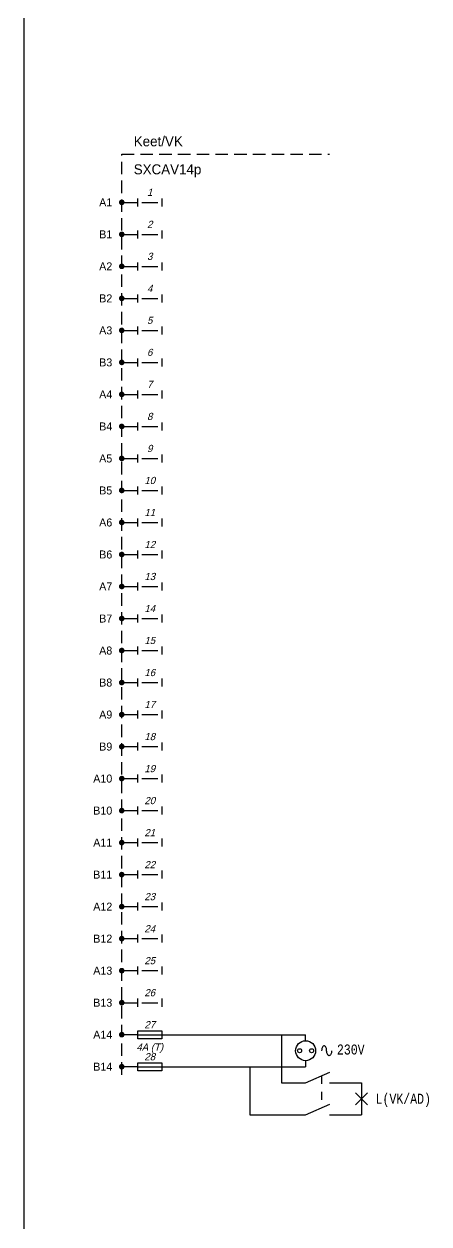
# Model space of a CAD drawing. Header units: millimetres. Extents: x -443 to 5136, y -2580 to 8636.
# Drawn here: x -136 to -34.7, y -1222 to -922.1 of the extents above; entities that cross this region are included whole.
import ezdxf
from ezdxf.enums import TextEntityAlignment as Align

# ---------------------------------------------------------------- set-up
doc = ezdxf.new("R2010")
doc.units = ezdxf.units.MM
doc.linetypes.add('HIDDEN2', pattern=[4.6875, 3.125, -1.5625])
doc.linetypes.add('PUNT', pattern=[4, 2, -2])
doc.layers.add('noprint', color=40, linetype='Continuous', plot=False)
doc.styles.add('ISO', font='isoplus')
doc.styles.add('ISO2S', font='isoplus', dxfattribs={"oblique": 15, "height": 2})
doc.styles.add('isoplus', font='isoplus.shx')
doc.styles.add('MONO_8', font='monotxt', dxfattribs={"width": 0.8})

# ---------------------------------------------------------------- blocks, each defined once
blk = doc.blocks.new('Kabelkop')
at = {"color": 7, "style": 'isoplus'}
for tag, p in [('KLNAME', (-3, 2)), ('FLO', (-3, -5))]:
    blk.add_attdef(tag, text='', height=2.5, dxfattribs=at).set_placement(p, align=Align.RIGHT)
for tag, p in [('KRNAME', (3, 2)), ('FRO', (3, -5))]:
    blk.add_attdef(tag, p, '', height=2.5, dxfattribs=at)
at = {"color": 9, "style": 'MONO_8', "width": 0.8, "flags": 1}
for tag, p in [('STATION', (0, 0)), ('LIJN', (0, 2)), ('GEBRUIK', (0, -2))]:
    blk.add_attdef(tag, text='', height=1.5, dxfattribs=at).set_placement(p, align=Align.MIDDLE)
at = {"color": 7, "style": 'MONO_8', "width": 0.8, "flags": 1}
blk.add_attdef('TL', text='', height=2.5, dxfattribs=at).set_placement((0, 0), align=Align.MIDDLE)
blk = doc.blocks.new('knooppunt')
at = {"linetype": 'Continuous', "const_width": 0.7}
blk.add_lwpolyline([(-0.35, 0, 1), (0.35, 0, 1)], format="xyb", close=True, dxfattribs=at)
blk = doc.blocks.new('*U84')
at = {"color": 7, "linetype": 'Continuous'}
for p, q in [((-2, -1), (-2, 1)), ((4, 1), (4, -1))]:
    blk.add_line(p, q, dxfattribs=at)
at = {"color": 7}
blk.add_line((-1, 0), (3, 0), dxfattribs=at)
at = {"color": 7, "style": 'isoplus', "oblique": 15}
blk.add_attdef('XTRTXTTOP', text='', height=1.8, dxfattribs=at).set_placement((1, 4), align=Align.CENTER)
blk.add_attdef('SNAME', text='', height=1.8, dxfattribs=at).set_placement((1, 2.5), align=Align.MIDDLE)
at = {"color": 7, "style": 'isoplus'}
blk.add_attdef('W', text='', height=1.8, dxfattribs=at).set_placement((1, -2.5), align=Align.MIDDLE)
at = {"color": 7, "style": 'isoplus', "oblique": 15}
blk.add_attdef('XTRTXTBOT', text='', height=1.8, dxfattribs=at).set_placement((1, -4), align=Align.TOP_CENTER)
blk = doc.blocks.new('*U23')
at = {"color": 7, "linetype": 'Continuous'}
for p, q in [((-2, -1), (-2, 1)), ((4, 1), (4, -1))]:
    blk.add_line(p, q, dxfattribs=at)
at = {"color": 7}
blk.add_line((-1, 0), (3, 0), dxfattribs=at)
at = {"color": 7, "style": 'isoplus', "oblique": 15}
blk.add_attdef('XTRTXTTOP', text='', height=1.8, dxfattribs=at).set_placement((1, 4), align=Align.CENTER)
blk.add_attdef('SNAME', text='', height=1.8, dxfattribs=at).set_placement((1, 2.5), align=Align.MIDDLE)
at = {"color": 7, "style": 'isoplus'}
blk.add_attdef('W', text='', height=1.8, dxfattribs=at).set_placement((1, -2.5), align=Align.MIDDLE)
at = {"color": 7, "style": 'isoplus', "oblique": 15}
blk.add_attdef('XTRTXTBOT', text='', height=1.8, dxfattribs=at).set_placement((1, -4), align=Align.TOP_CENTER)
blk = doc.blocks.new('*U24')
at = {"color": 7, "linetype": 'Continuous'}
for p, q in [((-2, -1), (-2, 1)), ((4, 1), (4, -1))]:
    blk.add_line(p, q, dxfattribs=at)
at = {"color": 7}
blk.add_line((-1, 0), (3, 0), dxfattribs=at)
at = {"color": 7, "style": 'isoplus', "oblique": 15}
blk.add_attdef('XTRTXTTOP', text='', height=1.8, dxfattribs=at).set_placement((1, 4), align=Align.CENTER)
blk.add_attdef('SNAME', text='', height=1.8, dxfattribs=at).set_placement((1, 2.5), align=Align.MIDDLE)
at = {"color": 7, "style": 'isoplus'}
blk.add_attdef('W', text='', height=1.8, dxfattribs=at).set_placement((1, -2.5), align=Align.MIDDLE)
at = {"color": 7, "style": 'isoplus', "oblique": 15}
blk.add_attdef('XTRTXTBOT', text='', height=1.8, dxfattribs=at).set_placement((1, -4), align=Align.TOP_CENTER)
blk = doc.blocks.new('*U25')
at = {"color": 7, "linetype": 'Continuous'}
for p, q in [((-2, -1), (-2, 1)), ((4, 1), (4, -1))]:
    blk.add_line(p, q, dxfattribs=at)
at = {"color": 7}
blk.add_line((-1, 0), (3, 0), dxfattribs=at)
at = {"color": 7, "style": 'isoplus', "oblique": 15}
blk.add_attdef('XTRTXTTOP', text='', height=1.8, dxfattribs=at).set_placement((1, 4), align=Align.CENTER)
blk.add_attdef('SNAME', text='', height=1.8, dxfattribs=at).set_placement((1, 2.5), align=Align.MIDDLE)
at = {"color": 7, "style": 'isoplus'}
blk.add_attdef('W', text='', height=1.8, dxfattribs=at).set_placement((1, -2.5), align=Align.MIDDLE)
at = {"color": 7, "style": 'isoplus', "oblique": 15}
blk.add_attdef('XTRTXTBOT', text='', height=1.8, dxfattribs=at).set_placement((1, -4), align=Align.TOP_CENTER)
blk = doc.blocks.new('*U26')
at = {"color": 7, "linetype": 'Continuous'}
for p, q in [((-2, -1), (-2, 1)), ((4, 1), (4, -1))]:
    blk.add_line(p, q, dxfattribs=at)
at = {"color": 7}
blk.add_line((-1, 0), (3, 0), dxfattribs=at)
at = {"color": 7, "style": 'isoplus', "oblique": 15}
blk.add_attdef('XTRTXTTOP', text='', height=1.8, dxfattribs=at).set_placement((1, 4), align=Align.CENTER)
blk.add_attdef('SNAME', text='', height=1.8, dxfattribs=at).set_placement((1, 2.5), align=Align.MIDDLE)
at = {"color": 7, "style": 'isoplus'}
blk.add_attdef('W', text='', height=1.8, dxfattribs=at).set_placement((1, -2.5), align=Align.MIDDLE)
at = {"color": 7, "style": 'isoplus', "oblique": 15}
blk.add_attdef('XTRTXTBOT', text='', height=1.8, dxfattribs=at).set_placement((1, -4), align=Align.TOP_CENTER)
blk = doc.blocks.new('*U27')
at = {"color": 7, "linetype": 'Continuous'}
for p, q in [((-2, -1), (-2, 1)), ((4, 1), (4, -1))]:
    blk.add_line(p, q, dxfattribs=at)
at = {"color": 7}
blk.add_line((-1, 0), (3, 0), dxfattribs=at)
at = {"color": 7, "style": 'isoplus', "oblique": 15}
blk.add_attdef('XTRTXTTOP', text='', height=1.8, dxfattribs=at).set_placement((1, 4), align=Align.CENTER)
blk.add_attdef('SNAME', text='', height=1.8, dxfattribs=at).set_placement((1, 2.5), align=Align.MIDDLE)
at = {"color": 7, "style": 'isoplus'}
blk.add_attdef('W', text='', height=1.8, dxfattribs=at).set_placement((1, -2.5), align=Align.MIDDLE)
at = {"color": 7, "style": 'isoplus', "oblique": 15}
blk.add_attdef('XTRTXTBOT', text='', height=1.8, dxfattribs=at).set_placement((1, -4), align=Align.TOP_CENTER)
blk = doc.blocks.new('*U28')
at = {"color": 7, "linetype": 'Continuous'}
for p, q in [((-2, -1), (-2, 1)), ((4, 1), (4, -1))]:
    blk.add_line(p, q, dxfattribs=at)
at = {"color": 7}
blk.add_line((-1, 0), (3, 0), dxfattribs=at)
at = {"color": 7, "style": 'isoplus', "oblique": 15}
blk.add_attdef('XTRTXTTOP', text='', height=1.8, dxfattribs=at).set_placement((1, 4), align=Align.CENTER)
blk.add_attdef('SNAME', text='', height=1.8, dxfattribs=at).set_placement((1, 2.5), align=Align.MIDDLE)
at = {"color": 7, "style": 'isoplus'}
blk.add_attdef('W', text='', height=1.8, dxfattribs=at).set_placement((1, -2.5), align=Align.MIDDLE)
at = {"color": 7, "style": 'isoplus', "oblique": 15}
blk.add_attdef('XTRTXTBOT', text='', height=1.8, dxfattribs=at).set_placement((1, -4), align=Align.TOP_CENTER)
blk = doc.blocks.new('*U29')
at = {"color": 7, "linetype": 'Continuous'}
for p, q in [((-2, -1), (-2, 1)), ((4, 1), (4, -1))]:
    blk.add_line(p, q, dxfattribs=at)
at = {"color": 7}
blk.add_line((-1, 0), (3, 0), dxfattribs=at)
at = {"color": 7, "style": 'isoplus', "oblique": 15}
blk.add_attdef('XTRTXTTOP', text='', height=1.8, dxfattribs=at).set_placement((1, 4), align=Align.CENTER)
blk.add_attdef('SNAME', text='', height=1.8, dxfattribs=at).set_placement((1, 2.5), align=Align.MIDDLE)
at = {"color": 7, "style": 'isoplus'}
blk.add_attdef('W', text='', height=1.8, dxfattribs=at).set_placement((1, -2.5), align=Align.MIDDLE)
at = {"color": 7, "style": 'isoplus', "oblique": 15}
blk.add_attdef('XTRTXTBOT', text='', height=1.8, dxfattribs=at).set_placement((1, -4), align=Align.TOP_CENTER)
blk = doc.blocks.new('*U30')
at = {"color": 7, "linetype": 'Continuous'}
for p, q in [((-2, -1), (-2, 1)), ((4, 1), (4, -1))]:
    blk.add_line(p, q, dxfattribs=at)
at = {"color": 7}
blk.add_line((-1, 0), (3, 0), dxfattribs=at)
at = {"color": 7, "style": 'isoplus', "oblique": 15}
blk.add_attdef('XTRTXTTOP', text='', height=1.8, dxfattribs=at).set_placement((1, 4), align=Align.CENTER)
blk.add_attdef('SNAME', text='', height=1.8, dxfattribs=at).set_placement((1, 2.5), align=Align.MIDDLE)
at = {"color": 7, "style": 'isoplus'}
blk.add_attdef('W', text='', height=1.8, dxfattribs=at).set_placement((1, -2.5), align=Align.MIDDLE)
at = {"color": 7, "style": 'isoplus', "oblique": 15}
blk.add_attdef('XTRTXTBOT', text='', height=1.8, dxfattribs=at).set_placement((1, -4), align=Align.TOP_CENTER)
blk = doc.blocks.new('*U31')
at = {"color": 7, "linetype": 'Continuous'}
for p, q in [((-2, -1), (-2, 1)), ((4, 1), (4, -1))]:
    blk.add_line(p, q, dxfattribs=at)
at = {"color": 7}
blk.add_line((-1, 0), (3, 0), dxfattribs=at)
at = {"color": 7, "style": 'isoplus', "oblique": 15}
blk.add_attdef('XTRTXTTOP', text='', height=1.8, dxfattribs=at).set_placement((1, 4), align=Align.CENTER)
blk.add_attdef('SNAME', text='', height=1.8, dxfattribs=at).set_placement((1, 2.5), align=Align.MIDDLE)
at = {"color": 7, "style": 'isoplus'}
blk.add_attdef('W', text='', height=1.8, dxfattribs=at).set_placement((1, -2.5), align=Align.MIDDLE)
at = {"color": 7, "style": 'isoplus', "oblique": 15}
blk.add_attdef('XTRTXTBOT', text='', height=1.8, dxfattribs=at).set_placement((1, -4), align=Align.TOP_CENTER)
blk = doc.blocks.new('*U32')
at = {"color": 7, "linetype": 'Continuous'}
for p, q in [((-2, -1), (-2, 1)), ((4, 1), (4, -1))]:
    blk.add_line(p, q, dxfattribs=at)
at = {"color": 7}
blk.add_line((-1, 0), (3, 0), dxfattribs=at)
at = {"color": 7, "style": 'isoplus', "oblique": 15}
blk.add_attdef('XTRTXTTOP', text='', height=1.8, dxfattribs=at).set_placement((1, 4), align=Align.CENTER)
blk.add_attdef('SNAME', text='', height=1.8, dxfattribs=at).set_placement((1, 2.5), align=Align.MIDDLE)
at = {"color": 7, "style": 'isoplus'}
blk.add_attdef('W', text='', height=1.8, dxfattribs=at).set_placement((1, -2.5), align=Align.MIDDLE)
at = {"color": 7, "style": 'isoplus', "oblique": 15}
blk.add_attdef('XTRTXTBOT', text='', height=1.8, dxfattribs=at).set_placement((1, -4), align=Align.TOP_CENTER)
blk = doc.blocks.new('*U13')
at = {"color": 7, "linetype": 'Continuous'}
for p, q in [((-2, -1), (-2, 1)), ((4, 1), (4, -1))]:
    blk.add_line(p, q, dxfattribs=at)
at = {"color": 7}
blk.add_line((-1, 0), (3, 0), dxfattribs=at)
at = {"color": 7, "style": 'isoplus', "oblique": 15}
blk.add_attdef('XTRTXTTOP', text='', height=1.8, dxfattribs=at).set_placement((1, 4), align=Align.CENTER)
blk.add_attdef('SNAME', text='', height=1.8, dxfattribs=at).set_placement((1, 2.5), align=Align.MIDDLE)
at = {"color": 7, "style": 'isoplus'}
blk.add_attdef('W', text='', height=1.8, dxfattribs=at).set_placement((1, -2.5), align=Align.MIDDLE)
at = {"color": 7, "style": 'isoplus', "oblique": 15}
blk.add_attdef('XTRTXTBOT', text='', height=1.8, dxfattribs=at).set_placement((1, -4), align=Align.TOP_CENTER)
blk = doc.blocks.new('*U14')
at = {"color": 7, "linetype": 'Continuous'}
for p, q in [((-2, -1), (-2, 1)), ((4, 1), (4, -1))]:
    blk.add_line(p, q, dxfattribs=at)
at = {"color": 7}
blk.add_line((-1, 0), (3, 0), dxfattribs=at)
at = {"color": 7, "style": 'isoplus', "oblique": 15}
blk.add_attdef('XTRTXTTOP', text='', height=1.8, dxfattribs=at).set_placement((1, 4), align=Align.CENTER)
blk.add_attdef('SNAME', text='', height=1.8, dxfattribs=at).set_placement((1, 2.5), align=Align.MIDDLE)
at = {"color": 7, "style": 'isoplus'}
blk.add_attdef('W', text='', height=1.8, dxfattribs=at).set_placement((1, -2.5), align=Align.MIDDLE)
at = {"color": 7, "style": 'isoplus', "oblique": 15}
blk.add_attdef('XTRTXTBOT', text='', height=1.8, dxfattribs=at).set_placement((1, -4), align=Align.TOP_CENTER)
blk = doc.blocks.new('*U15')
at = {"color": 7, "linetype": 'Continuous'}
for p, q in [((-2, -1), (-2, 1)), ((4, 1), (4, -1))]:
    blk.add_line(p, q, dxfattribs=at)
at = {"color": 7}
blk.add_line((-1, 0), (3, 0), dxfattribs=at)
at = {"color": 7, "style": 'isoplus', "oblique": 15}
blk.add_attdef('XTRTXTTOP', text='', height=1.8, dxfattribs=at).set_placement((1, 4), align=Align.CENTER)
blk.add_attdef('SNAME', text='', height=1.8, dxfattribs=at).set_placement((1, 2.5), align=Align.MIDDLE)
at = {"color": 7, "style": 'isoplus'}
blk.add_attdef('W', text='', height=1.8, dxfattribs=at).set_placement((1, -2.5), align=Align.MIDDLE)
at = {"color": 7, "style": 'isoplus', "oblique": 15}
blk.add_attdef('XTRTXTBOT', text='', height=1.8, dxfattribs=at).set_placement((1, -4), align=Align.TOP_CENTER)
blk = doc.blocks.new('*U16')
at = {"color": 7, "linetype": 'Continuous'}
for p, q in [((-2, -1), (-2, 1)), ((4, 1), (4, -1))]:
    blk.add_line(p, q, dxfattribs=at)
at = {"color": 7}
blk.add_line((-1, 0), (3, 0), dxfattribs=at)
at = {"color": 7, "style": 'isoplus', "oblique": 15}
blk.add_attdef('XTRTXTTOP', text='', height=1.8, dxfattribs=at).set_placement((1, 4), align=Align.CENTER)
blk.add_attdef('SNAME', text='', height=1.8, dxfattribs=at).set_placement((1, 2.5), align=Align.MIDDLE)
at = {"color": 7, "style": 'isoplus'}
blk.add_attdef('W', text='', height=1.8, dxfattribs=at).set_placement((1, -2.5), align=Align.MIDDLE)
at = {"color": 7, "style": 'isoplus', "oblique": 15}
blk.add_attdef('XTRTXTBOT', text='', height=1.8, dxfattribs=at).set_placement((1, -4), align=Align.TOP_CENTER)
blk = doc.blocks.new('*U17')
at = {"color": 7, "linetype": 'Continuous'}
for p, q in [((-2, -1), (-2, 1)), ((4, 1), (4, -1))]:
    blk.add_line(p, q, dxfattribs=at)
at = {"color": 7}
blk.add_line((-1, 0), (3, 0), dxfattribs=at)
at = {"color": 7, "style": 'isoplus', "oblique": 15}
blk.add_attdef('XTRTXTTOP', text='', height=1.8, dxfattribs=at).set_placement((1, 4), align=Align.CENTER)
blk.add_attdef('SNAME', text='', height=1.8, dxfattribs=at).set_placement((1, 2.5), align=Align.MIDDLE)
at = {"color": 7, "style": 'isoplus'}
blk.add_attdef('W', text='', height=1.8, dxfattribs=at).set_placement((1, -2.5), align=Align.MIDDLE)
at = {"color": 7, "style": 'isoplus', "oblique": 15}
blk.add_attdef('XTRTXTBOT', text='', height=1.8, dxfattribs=at).set_placement((1, -4), align=Align.TOP_CENTER)
blk = doc.blocks.new('*U18')
at = {"color": 7, "linetype": 'Continuous'}
for p, q in [((-2, -1), (-2, 1)), ((4, 1), (4, -1))]:
    blk.add_line(p, q, dxfattribs=at)
at = {"color": 7}
blk.add_line((-1, 0), (3, 0), dxfattribs=at)
at = {"color": 7, "style": 'isoplus', "oblique": 15}
blk.add_attdef('XTRTXTTOP', text='', height=1.8, dxfattribs=at).set_placement((1, 4), align=Align.CENTER)
blk.add_attdef('SNAME', text='', height=1.8, dxfattribs=at).set_placement((1, 2.5), align=Align.MIDDLE)
at = {"color": 7, "style": 'isoplus'}
blk.add_attdef('W', text='', height=1.8, dxfattribs=at).set_placement((1, -2.5), align=Align.MIDDLE)
at = {"color": 7, "style": 'isoplus', "oblique": 15}
blk.add_attdef('XTRTXTBOT', text='', height=1.8, dxfattribs=at).set_placement((1, -4), align=Align.TOP_CENTER)
blk = doc.blocks.new('*U19')
at = {"color": 7, "linetype": 'Continuous'}
for p, q in [((-2, -1), (-2, 1)), ((4, 1), (4, -1))]:
    blk.add_line(p, q, dxfattribs=at)
at = {"color": 7}
blk.add_line((-1, 0), (3, 0), dxfattribs=at)
at = {"color": 7, "style": 'isoplus', "oblique": 15}
blk.add_attdef('XTRTXTTOP', text='', height=1.8, dxfattribs=at).set_placement((1, 4), align=Align.CENTER)
blk.add_attdef('SNAME', text='', height=1.8, dxfattribs=at).set_placement((1, 2.5), align=Align.MIDDLE)
at = {"color": 7, "style": 'isoplus'}
blk.add_attdef('W', text='', height=1.8, dxfattribs=at).set_placement((1, -2.5), align=Align.MIDDLE)
at = {"color": 7, "style": 'isoplus', "oblique": 15}
blk.add_attdef('XTRTXTBOT', text='', height=1.8, dxfattribs=at).set_placement((1, -4), align=Align.TOP_CENTER)
blk = doc.blocks.new('*U20')
at = {"color": 7, "linetype": 'Continuous'}
for p, q in [((-2, -1), (-2, 1)), ((4, 1), (4, -1))]:
    blk.add_line(p, q, dxfattribs=at)
at = {"color": 7}
blk.add_line((-1, 0), (3, 0), dxfattribs=at)
at = {"color": 7, "style": 'isoplus', "oblique": 15}
blk.add_attdef('XTRTXTTOP', text='', height=1.8, dxfattribs=at).set_placement((1, 4), align=Align.CENTER)
blk.add_attdef('SNAME', text='', height=1.8, dxfattribs=at).set_placement((1, 2.5), align=Align.MIDDLE)
at = {"color": 7, "style": 'isoplus'}
blk.add_attdef('W', text='', height=1.8, dxfattribs=at).set_placement((1, -2.5), align=Align.MIDDLE)
at = {"color": 7, "style": 'isoplus', "oblique": 15}
blk.add_attdef('XTRTXTBOT', text='', height=1.8, dxfattribs=at).set_placement((1, -4), align=Align.TOP_CENTER)
blk = doc.blocks.new('*U21')
at = {"color": 7, "linetype": 'Continuous'}
for p, q in [((-2, -1), (-2, 1)), ((4, 1), (4, -1))]:
    blk.add_line(p, q, dxfattribs=at)
at = {"color": 7}
blk.add_line((-1, 0), (3, 0), dxfattribs=at)
at = {"color": 7, "style": 'isoplus', "oblique": 15}
blk.add_attdef('XTRTXTTOP', text='', height=1.8, dxfattribs=at).set_placement((1, 4), align=Align.CENTER)
blk.add_attdef('SNAME', text='', height=1.8, dxfattribs=at).set_placement((1, 2.5), align=Align.MIDDLE)
at = {"color": 7, "style": 'isoplus'}
blk.add_attdef('W', text='', height=1.8, dxfattribs=at).set_placement((1, -2.5), align=Align.MIDDLE)
at = {"color": 7, "style": 'isoplus', "oblique": 15}
blk.add_attdef('XTRTXTBOT', text='', height=1.8, dxfattribs=at).set_placement((1, -4), align=Align.TOP_CENTER)
blk = doc.blocks.new('*U22')
at = {"color": 7, "linetype": 'Continuous'}
for p, q in [((-2, -1), (-2, 1)), ((4, 1), (4, -1))]:
    blk.add_line(p, q, dxfattribs=at)
at = {"color": 7}
blk.add_line((-1, 0), (3, 0), dxfattribs=at)
at = {"color": 7, "style": 'isoplus', "oblique": 15}
blk.add_attdef('XTRTXTTOP', text='', height=1.8, dxfattribs=at).set_placement((1, 4), align=Align.CENTER)
blk.add_attdef('SNAME', text='', height=1.8, dxfattribs=at).set_placement((1, 2.5), align=Align.MIDDLE)
at = {"color": 7, "style": 'isoplus'}
blk.add_attdef('W', text='', height=1.8, dxfattribs=at).set_placement((1, -2.5), align=Align.MIDDLE)
at = {"color": 7, "style": 'isoplus', "oblique": 15}
blk.add_attdef('XTRTXTBOT', text='', height=1.8, dxfattribs=at).set_placement((1, -4), align=Align.TOP_CENTER)
blk = doc.blocks.new('*U33')
at = {"color": 7, "linetype": 'Continuous'}
for p, q in [((-2, -1), (-2, 1)), ((4, 1), (4, -1))]:
    blk.add_line(p, q, dxfattribs=at)
at = {"color": 7}
blk.add_line((-1, 0), (3, 0), dxfattribs=at)
at = {"color": 7, "style": 'isoplus', "oblique": 15}
blk.add_attdef('XTRTXTTOP', text='', height=1.8, dxfattribs=at).set_placement((1, 4), align=Align.CENTER)
blk.add_attdef('SNAME', text='', height=1.8, dxfattribs=at).set_placement((1, 2.5), align=Align.MIDDLE)
at = {"color": 7, "style": 'isoplus'}
blk.add_attdef('W', text='', height=1.8, dxfattribs=at).set_placement((1, -2.5), align=Align.MIDDLE)
at = {"color": 7, "style": 'isoplus', "oblique": 15}
blk.add_attdef('XTRTXTBOT', text='', height=1.8, dxfattribs=at).set_placement((1, -4), align=Align.TOP_CENTER)
blk = doc.blocks.new('*U34')
at = {"color": 7, "linetype": 'Continuous'}
for p, q in [((-2, -1), (-2, 1)), ((4, 1), (4, -1))]:
    blk.add_line(p, q, dxfattribs=at)
at = {"color": 7}
blk.add_line((-1, 0), (3, 0), dxfattribs=at)
at = {"color": 7, "style": 'isoplus', "oblique": 15}
blk.add_attdef('XTRTXTTOP', text='', height=1.8, dxfattribs=at).set_placement((1, 4), align=Align.CENTER)
blk.add_attdef('SNAME', text='', height=1.8, dxfattribs=at).set_placement((1, 2.5), align=Align.MIDDLE)
at = {"color": 7, "style": 'isoplus'}
blk.add_attdef('W', text='', height=1.8, dxfattribs=at).set_placement((1, -2.5), align=Align.MIDDLE)
at = {"color": 7, "style": 'isoplus', "oblique": 15}
blk.add_attdef('XTRTXTBOT', text='', height=1.8, dxfattribs=at).set_placement((1, -4), align=Align.TOP_CENTER)
blk = doc.blocks.new('*U35')
at = {"color": 7, "linetype": 'Continuous'}
for p, q in [((-2, -1), (-2, 1)), ((4, 1), (4, -1))]:
    blk.add_line(p, q, dxfattribs=at)
at = {"color": 7}
blk.add_line((-1, 0), (3, 0), dxfattribs=at)
at = {"color": 7, "style": 'isoplus', "oblique": 15}
blk.add_attdef('XTRTXTTOP', text='', height=1.8, dxfattribs=at).set_placement((1, 4), align=Align.CENTER)
blk.add_attdef('SNAME', text='', height=1.8, dxfattribs=at).set_placement((1, 2.5), align=Align.MIDDLE)
at = {"color": 7, "style": 'isoplus'}
blk.add_attdef('W', text='', height=1.8, dxfattribs=at).set_placement((1, -2.5), align=Align.MIDDLE)
at = {"color": 7, "style": 'isoplus', "oblique": 15}
blk.add_attdef('XTRTXTBOT', text='', height=1.8, dxfattribs=at).set_placement((1, -4), align=Align.TOP_CENTER)
blk = doc.blocks.new('*U36')
at = {"color": 7, "linetype": 'Continuous'}
for p, q in [((-2, -1), (-2, 1)), ((4, 1), (4, -1))]:
    blk.add_line(p, q, dxfattribs=at)
at = {"color": 7}
blk.add_line((-1, 0), (3, 0), dxfattribs=at)
at = {"color": 7, "style": 'isoplus', "oblique": 15}
blk.add_attdef('XTRTXTTOP', text='', height=1.8, dxfattribs=at).set_placement((1, 4), align=Align.CENTER)
blk.add_attdef('SNAME', text='', height=1.8, dxfattribs=at).set_placement((1, 2.5), align=Align.MIDDLE)
at = {"color": 7, "style": 'isoplus'}
blk.add_attdef('W', text='', height=1.8, dxfattribs=at).set_placement((1, -2.5), align=Align.MIDDLE)
at = {"color": 7, "style": 'isoplus', "oblique": 15}
blk.add_attdef('XTRTXTBOT', text='', height=1.8, dxfattribs=at).set_placement((1, -4), align=Align.TOP_CENTER)
blk = doc.blocks.new('*U37')
at = {"color": 7, "linetype": 'Continuous'}
for p, q in [((-2, -1), (-2, 1)), ((4, 1), (4, -1))]:
    blk.add_line(p, q, dxfattribs=at)
at = {"color": 7}
blk.add_line((-1, 0), (3, 0), dxfattribs=at)
at = {"color": 7, "style": 'isoplus', "oblique": 15}
blk.add_attdef('XTRTXTTOP', text='', height=1.8, dxfattribs=at).set_placement((1, 4), align=Align.CENTER)
blk.add_attdef('SNAME', text='', height=1.8, dxfattribs=at).set_placement((1, 2.5), align=Align.MIDDLE)
at = {"color": 7, "style": 'isoplus'}
blk.add_attdef('W', text='', height=1.8, dxfattribs=at).set_placement((1, -2.5), align=Align.MIDDLE)
at = {"color": 7, "style": 'isoplus', "oblique": 15}
blk.add_attdef('XTRTXTBOT', text='', height=1.8, dxfattribs=at).set_placement((1, -4), align=Align.TOP_CENTER)
blk = doc.blocks.new('T_SP736O')
at = {"color": 7}
for centre, radius in [((0, 0), 2.5), ((-1.5, 0), 0.5), ((1.5, 0), 0.5)]:
    blk.add_circle(centre, radius, dxfattribs=at)
at = {"color": 7, "style": 'ISO2S', "oblique": 15}
blk.add_attdef('L1', text='', height=2, dxfattribs=at).set_placement((-3, 3.12), align=Align.RIGHT)
blk.add_attdef('L2', (3, 3.12), '', height=2, dxfattribs=at)
at = {"color": 9, "style": 'MONO_8', "width": 0.8, "flags": 1}
for tag, p in [('STATION', (0, 0)), ('LIJN', (0, 2)), ('GEBRUIK', (0, -2))]:
    blk.add_attdef(tag, text='', height=1.5, dxfattribs=at).set_placement(p, align=Align.MIDDLE)
at = {"color": 7, "style": 'MONO_8', "width": 0.8}
blk.add_attdef('SPNAME', text='', height=2.5, dxfattribs=at).set_placement((0, -5), align=Align.MIDDLE)
blk = doc.blocks.new('T_L71V1')
at = {"color": 2, "linetype": 'Continuous'}
for p, q in [((-1.5, 1.5), (1.5, -1.5)), ((-1.5, -1.5), (1.5, 1.5))]:
    blk.add_line(p, q, dxfattribs=at)
at = {"color": 7, "style": 'MONO_8', "width": 0.8}
for tag, p, height in [('FT', (3.5, 2.5), 2), ('LNAME', (3.5, -1.25), 2.5)]:
    blk.add_attdef(tag, p, '', height=height, dxfattribs=at)
at = {"color": 9, "style": 'MONO_8', "width": 0.8, "flags": 1}
for tag, p in [('STATION', (0, 0)), ('LIJN', (0, 2)), ('GEBRUIK', (0, -2))]:
    blk.add_attdef(tag, text='', height=1.5, dxfattribs=at).set_placement(p, align=Align.MIDDLE)
at = {"color": 7, "style": 'ISO'}
blk.add_attdef('W', (3.5, -4.5), '', height=2, dxfattribs=at)
blk = doc.blocks.new('T_WISS1')
at = {"color": 7, "linetype": 'Continuous'}
blk.add_lwpolyline([(2.5, 0, -0.051099), (2.45, -0.51, -0.064948), (2.32, -0.88, -0.104203), (2.09, -1.17, -0.174705), (1.88, -1.25, -0.174705), (1.66, -1.17, -0.104203), (1.43, -0.88, -0.064948), (1.3, -0.51, -0.051099), (1.25, 0, 0.051099), (1.2, 0.51, 0.064948), (1.07, 0.88, 0.104203), (0.84, 1.17, 0.174705), (0.62, 1.25, 0.174705), (0.41, 1.17, 0.104203), (0.18, 0.88, 0.064948), (0.05, 0.51, 0.051099), (0, 0)], format="xyb", dxfattribs=at)
blk = doc.blocks.new('*U105')
at = {"color": 7, "linetype": 'Continuous'}
for p, q in [((-2, -1), (-2, 1)), ((-2, 1), (4, 1)), ((4, 1), (4, -1)), ((4, -1), (-2, -1))]:
    blk.add_line(p, q, dxfattribs=at)
at = {"color": 7}
blk.add_line((-2, 0), (4, 0), dxfattribs=at)
at = {"color": 7, "style": 'isoplus', "oblique": 15}
blk.add_attdef('XTRTXTTOP', text='', height=1.8, dxfattribs=at).set_placement((1, 4), align=Align.CENTER)
blk.add_attdef('SNAME', text='', height=1.8, dxfattribs=at).set_placement((1, 2.5), align=Align.MIDDLE)
at = {"color": 7, "style": 'isoplus'}
blk.add_attdef('W', text='', height=1.8, dxfattribs=at).set_placement((1, -2.5), align=Align.MIDDLE)
at = {"color": 7, "style": 'isoplus', "oblique": 15}
blk.add_attdef('XTRTXTBOT', text='', height=1.8, dxfattribs=at).set_placement((1, -4), align=Align.TOP_CENTER)
blk = doc.blocks.new('*U195')
at = {"color": 7}
for p, q in [((0, -12), (4, -12)), ((0, -20), (4, -20)), ((0, -28), (4, -28)), ((0, -36), (4, -36)), ((0, -44), (4, -44)), ((0, -52), (4, -52)), ((0, -60), (4, -60)), ((0, -68), (4, -68)), ((0, -76), (4, -76)), ((0, -84), (4, -84)), ((0, -92), (4, -92)), ((0, -100), (4, -100)), ((0, -108), (4, -108)), ((0, -116), (4, -116)), ((0, -124), (4, -124)), ((0, -132), (4, -132)), ((0, -140), (4, -140)), ((0, -148), (4, -148)), ((0, -156), (4, -156)), ((0, -164), (4, -164)), ((0, -172), (4, -172)), ((0, -180), (4, -180)), ((0, -188), (4, -188)), ((0, -196), (4, -196)), ((0, -204), (4, -204)), ((0, -212), (4, -212)), ((10, -220), (46, -220)), ((46, -221.5), (46, -220)), ((46, -226.5), (46, -228)), ((10, -228), (46, -228)), ((52, -232), (60, -232)), ((60, -232), (60, -240)), ((52, -240), (60, -240))]:
    blk.add_line(p, q, dxfattribs=at)
for p, q in [((4, -220), (0, -220)), ((4, -228), (0, -228))]:
    blk.add_line(p, q)
at = {"linetype": 'PUNT'}
blk.add_line((50, -230.286), (50, -238.286), dxfattribs=at)
at = {"color": 1, "linetype": 'HIDDEN2'}
blk.add_lwpolyline([(0, -230), (0, 0), (52, 0)], dxfattribs=at)
for points in [[(40, -220), (40, -232), (46, -232), (52.081, -229.394)], [(32, -228), (32, -240), (46, -240), (52.081, -237.394)]]:
    blk.add_lwpolyline(points)
at = {"linetype": 'Continuous'}
ref = blk.add_blockref('Kabelkop', (0, 0), dxfattribs=at)
ref.add_attrib('KRNAME', 'Keet/VK', (3, 2), dxfattribs={"color": 7, "height": 2.5, "style": 'isoplus'})
ref.add_attrib('FRO', 'SXCAV14p', (3, -5), dxfattribs={"color": 7, "height": 2.5, "style": 'isoplus'})
ref = blk.add_blockref('*U37', (6, -12), dxfattribs=at)
ref.add_attrib('SNAME', '1', dxfattribs={"color": 7, "height": 1.8, "style": 'isoplus', "oblique": 15}).set_placement((7, -9.5), align=Align.MIDDLE)
for p in [(0, -12), (0, -20), (0, -28), (0, -36), (0, -44), (0, -52), (0, -60), (0, -68), (0, -76), (0, -84), (0, -92), (0, -100), (0, -108), (0, -116), (0, -124), (0, -132), (0, -140), (0, -148), (0, -156), (0, -164), (0, -172), (0, -180), (0, -188), (0, -196), (0, -204), (0, -212), (0, -220), (0, -228)]:
    blk.add_blockref('knooppunt', p, dxfattribs=at)
ref = blk.add_blockref('*U36', (6, -20), dxfattribs=at)
ref.add_attrib('SNAME', '2', dxfattribs={"color": 7, "height": 1.8, "style": 'isoplus', "oblique": 15}).set_placement((7, -17.5), align=Align.MIDDLE)
ref = blk.add_blockref('*U35', (6, -28), dxfattribs=at)
ref.add_attrib('SNAME', '3', dxfattribs={"color": 7, "height": 1.8, "style": 'isoplus', "oblique": 15}).set_placement((7, -25.5), align=Align.MIDDLE)
ref = blk.add_blockref('*U34', (6, -36), dxfattribs=at)
ref.add_attrib('SNAME', '4', dxfattribs={"color": 7, "height": 1.8, "style": 'isoplus', "oblique": 15}).set_placement((7, -33.5), align=Align.MIDDLE)
ref = blk.add_blockref('*U33', (6, -44), dxfattribs=at)
ref.add_attrib('SNAME', '5', dxfattribs={"color": 7, "height": 1.8, "style": 'isoplus', "oblique": 15}).set_placement((7, -41.5), align=Align.MIDDLE)
ref = blk.add_blockref('*U22', (6, -52), dxfattribs=at)
ref.add_attrib('SNAME', '6', dxfattribs={"color": 7, "height": 1.8, "style": 'isoplus', "oblique": 15}).set_placement((7, -49.5), align=Align.MIDDLE)
ref = blk.add_blockref('*U21', (6, -60), dxfattribs=at)
ref.add_attrib('SNAME', '7', dxfattribs={"color": 7, "height": 1.8, "style": 'isoplus', "oblique": 15}).set_placement((7, -57.5), align=Align.MIDDLE)
ref = blk.add_blockref('*U20', (6, -68), dxfattribs=at)
ref.add_attrib('SNAME', '8', dxfattribs={"color": 7, "height": 1.8, "style": 'isoplus', "oblique": 15}).set_placement((7, -65.5), align=Align.MIDDLE)
ref = blk.add_blockref('*U19', (6, -76), dxfattribs=at)
ref.add_attrib('SNAME', '9', dxfattribs={"color": 7, "height": 1.8, "style": 'isoplus', "oblique": 15}).set_placement((7, -73.5), align=Align.MIDDLE)
ref = blk.add_blockref('*U18', (6, -84), dxfattribs=at)
ref.add_attrib('SNAME', '10', dxfattribs={"color": 7, "height": 1.8, "style": 'isoplus', "oblique": 15}).set_placement((7, -81.5), align=Align.MIDDLE)
ref = blk.add_blockref('*U17', (6, -92), dxfattribs=at)
ref.add_attrib('SNAME', '11', dxfattribs={"color": 7, "height": 1.8, "style": 'isoplus', "oblique": 15}).set_placement((7, -89.5), align=Align.MIDDLE)
ref = blk.add_blockref('*U16', (6, -100), dxfattribs=at)
ref.add_attrib('SNAME', '12', dxfattribs={"color": 7, "height": 1.8, "style": 'isoplus', "oblique": 15}).set_placement((7, -97.5), align=Align.MIDDLE)
ref = blk.add_blockref('*U15', (6, -108), dxfattribs=at)
ref.add_attrib('SNAME', '13', dxfattribs={"color": 7, "height": 1.8, "style": 'isoplus', "oblique": 15}).set_placement((7, -105.5), align=Align.MIDDLE)
ref = blk.add_blockref('*U14', (6, -116), dxfattribs=at)
ref.add_attrib('SNAME', '14', dxfattribs={"color": 7, "height": 1.8, "style": 'isoplus', "oblique": 15}).set_placement((7, -113.5), align=Align.MIDDLE)
ref = blk.add_blockref('*U13', (6, -124), dxfattribs=at)
ref.add_attrib('SNAME', '15', dxfattribs={"color": 7, "height": 1.8, "style": 'isoplus', "oblique": 15}).set_placement((7, -121.5), align=Align.MIDDLE)
ref = blk.add_blockref('*U32', (6, -132), dxfattribs=at)
ref.add_attrib('SNAME', '16', dxfattribs={"color": 7, "height": 1.8, "style": 'isoplus', "oblique": 15}).set_placement((7, -129.5), align=Align.MIDDLE)
ref = blk.add_blockref('*U31', (6, -140), dxfattribs=at)
ref.add_attrib('SNAME', '17', dxfattribs={"color": 7, "height": 1.8, "style": 'isoplus', "oblique": 15}).set_placement((7, -137.5), align=Align.MIDDLE)
ref = blk.add_blockref('*U30', (6, -148), dxfattribs=at)
ref.add_attrib('SNAME', '18', dxfattribs={"color": 7, "height": 1.8, "style": 'isoplus', "oblique": 15}).set_placement((7, -145.5), align=Align.MIDDLE)
ref = blk.add_blockref('*U29', (6, -156), dxfattribs=at)
ref.add_attrib('SNAME', '19', dxfattribs={"color": 7, "height": 1.8, "style": 'isoplus', "oblique": 15}).set_placement((7, -153.5), align=Align.MIDDLE)
ref = blk.add_blockref('*U28', (6, -164), dxfattribs=at)
ref.add_attrib('SNAME', '20', dxfattribs={"color": 7, "height": 1.8, "style": 'isoplus', "oblique": 15}).set_placement((7, -161.5), align=Align.MIDDLE)
ref = blk.add_blockref('*U27', (6, -172), dxfattribs=at)
ref.add_attrib('SNAME', '21', dxfattribs={"color": 7, "height": 1.8, "style": 'isoplus', "oblique": 15}).set_placement((7, -169.5), align=Align.MIDDLE)
ref = blk.add_blockref('*U26', (6, -180), dxfattribs=at)
ref.add_attrib('SNAME', '22', dxfattribs={"color": 7, "height": 1.8, "style": 'isoplus', "oblique": 15}).set_placement((7, -177.5), align=Align.MIDDLE)
ref = blk.add_blockref('*U25', (6, -188), dxfattribs=at)
ref.add_attrib('SNAME', '23', dxfattribs={"color": 7, "height": 1.8, "style": 'isoplus', "oblique": 15}).set_placement((7, -185.5), align=Align.MIDDLE)
ref = blk.add_blockref('*U24', (6, -196), dxfattribs=at)
ref.add_attrib('SNAME', '24', dxfattribs={"color": 7, "height": 1.8, "style": 'isoplus', "oblique": 15}).set_placement((7, -193.5), align=Align.MIDDLE)
ref = blk.add_blockref('*U23', (6, -204), dxfattribs=at)
ref.add_attrib('SNAME', '25', dxfattribs={"color": 7, "height": 1.8, "style": 'isoplus', "oblique": 15}).set_placement((7, -201.5), align=Align.MIDDLE)
ref = blk.add_blockref('*U84', (6, -212), dxfattribs=at)
ref.add_attrib('SNAME', '26', dxfattribs={"color": 7, "height": 1.8, "style": 'isoplus', "oblique": 15}).set_placement((7, -209.5), align=Align.MIDDLE)
ref = blk.add_blockref('*U105', (6, -220), dxfattribs=at)
ref.add_attrib('SNAME', '27', dxfattribs={"color": 7, "height": 1.8, "style": 'isoplus', "oblique": 15}).set_placement((7, -217.5), align=Align.MIDDLE)
at = {"color": 7}
ref = blk.add_blockref('T_SP736O', (46, -224), dxfattribs=at)
ref.add_attrib('SPNAME', '230V', dxfattribs={"color": 7, "height": 2.5, "style": 'MONO_8', "width": 0.8}).set_placement((57.285, -223.705), align=Align.MIDDLE)
at = {"linetype": 'Continuous'}
ref = blk.add_blockref('*U105', (6, -228), dxfattribs=at)
ref.add_attrib('SNAME', '28', dxfattribs={"color": 7, "height": 1.8, "style": 'isoplus', "oblique": 15}).set_placement((7, -225.5), align=Align.MIDDLE)
ref.add_attrib('XTRTXTTOP', '4A (T)', dxfattribs={"color": 7, "height": 1.8, "style": 'isoplus', "oblique": 15}).set_placement((7, -224), align=Align.CENTER)
blk.add_blockref('T_WISS1', (50, -224))
at = {"color": 7}
blk.add_blockref('T_L71V1', (60, -236), dxfattribs=at).add_auto_attribs({'LNAME': 'L(VK/AD)'})
at = {"color": 7, "style": 'isoplus'}
for s, p in [('A1', (-2.375, -13)), ('B1', (-2.375, -21)), ('A2', (-2.375, -29)), ('B2', (-2.375, -37)), ('A3', (-2.375, -45)), ('B3', (-2.375, -53)), ('A4', (-2.375, -61)), ('B4', (-2.375, -69)), ('A5', (-2.375, -77)), ('B5', (-2.375, -85)), ('A6', (-2.375, -93)), ('B6', (-2.375, -101)), ('A7', (-2.375, -109)), ('B7', (-2.375, -117)), ('A8', (-2.375, -125)), ('B8', (-2.375, -133)), ('A9', (-2.375, -141)), ('B9', (-2.375, -149)), ('A10', (-2.375, -157)), ('B10', (-2.375, -165)), ('A11', (-2.375, -173)), ('B11', (-2.375, -181)), ('A12', (-2.375, -189)), ('B12', (-2.375, -197)), ('A13', (-2.375, -205)), ('B13', (-2.375, -213)), ('A14', (-2.375, -221)), ('B14', (-2.375, -229))]:
    blk.add_text(s, height=2, dxfattribs=at).set_placement(p, align=Align.RIGHT)
blk = doc.blocks.new('paginalayout')
at = {"layer": 'noprint'}
blk.add_line((-136, -364), (-136, -2500), dxfattribs=at)

msp = doc.modelspace()

# ---------------------------------------------------------------- block references
msp.add_blockref('*U195', (-111.54, -954.69))
at = {"layer": 'noprint', "linetype": 'Continuous'}
msp.add_blockref('paginalayout', (0, 0), dxfattribs=at)

doc.saveas('drawing.dxf')
